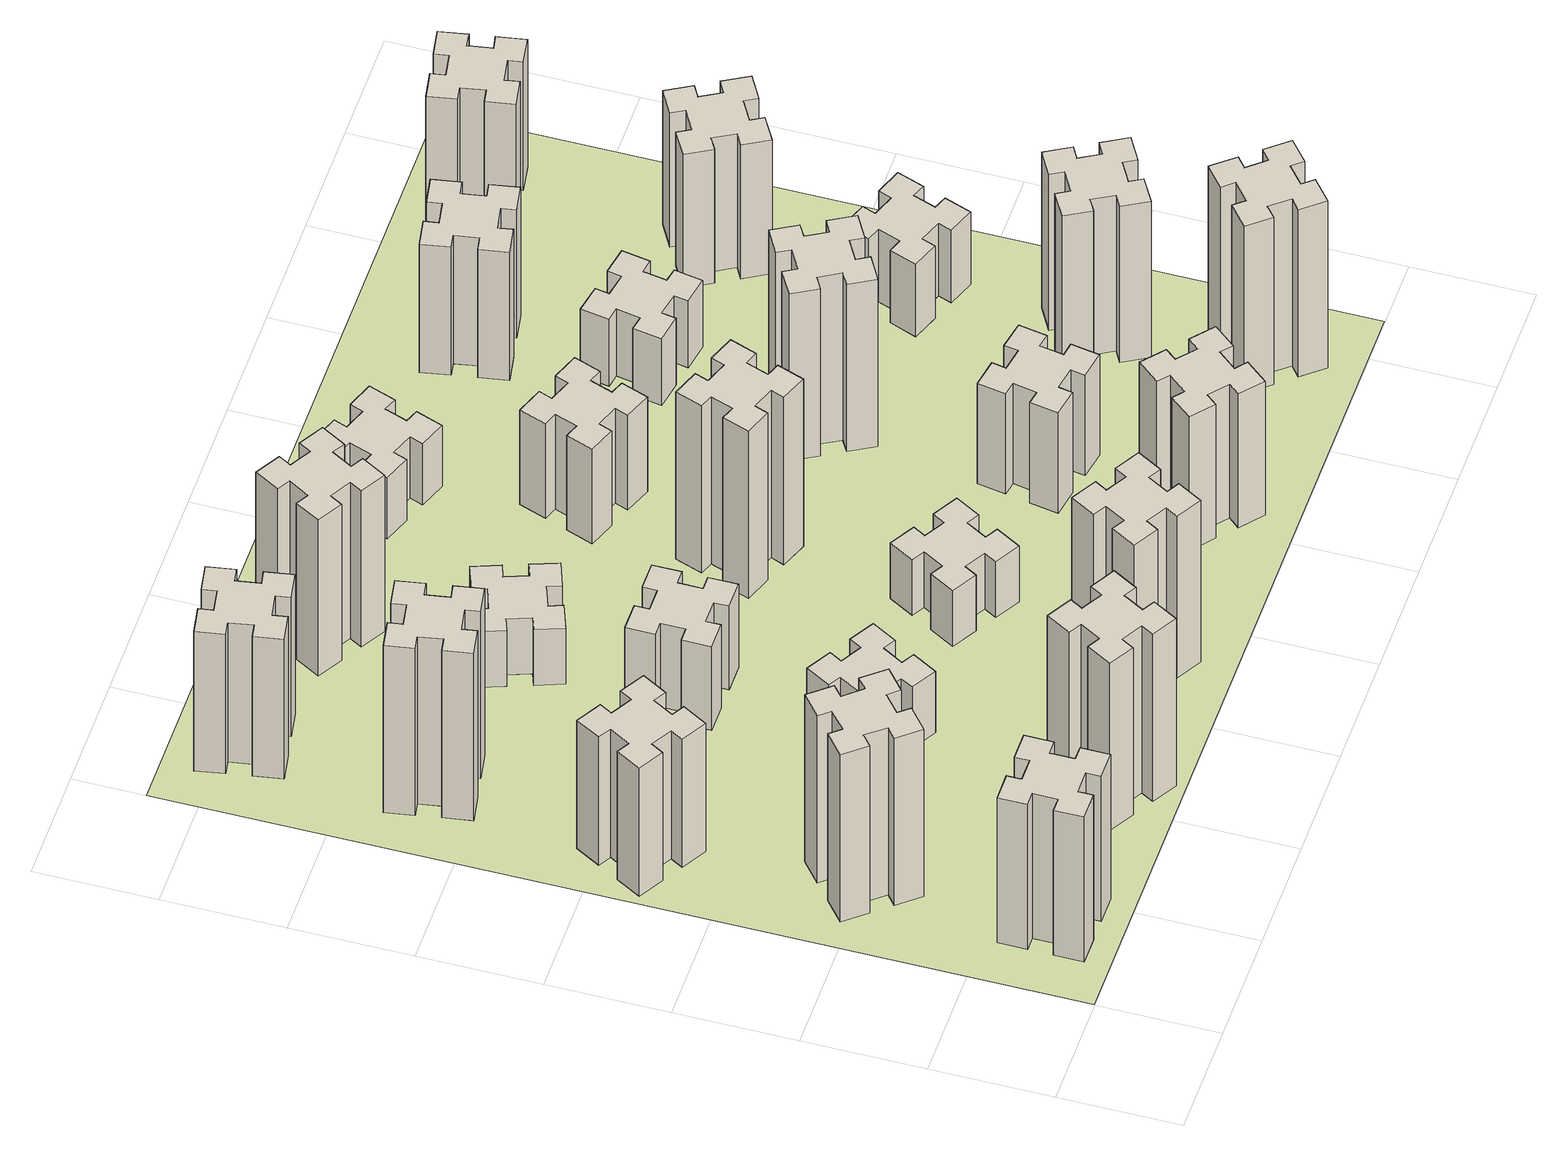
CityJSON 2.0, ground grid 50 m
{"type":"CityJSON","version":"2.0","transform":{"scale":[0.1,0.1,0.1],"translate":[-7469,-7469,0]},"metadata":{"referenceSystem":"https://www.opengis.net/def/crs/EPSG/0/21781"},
"CityObjects":{
"building1":{"type":"Building","attributes":{"class":"1000","function":"1000","usage":"1000","yearOfConstruction":2016,"roofType":"1000","measuredHeight":78,"storeysAboveGround":30,"storeysBelowGround":0},"geometry":[{"type":"Solid","lod":"1","boundaries":[[[[0,1,2,3,4,5,6,7,8,9,10,11,12,13,14,15,16,17,18,19]],[[17,16,20,21]],[[16,15,22,20]],[[15,14,23,22]],[[14,13,24,23]],[[13,12,25,24]],[[12,11,26,25]],[[11,10,27,26]],[[10,9,28,27]],[[9,8,29,28]],[[8,7,30,29]],[[7,6,31,30]],[[6,5,32,31]],[[5,4,33,32]],[[4,3,34,33]],[[3,2,35,34]],[[2,1,36,35]],[[1,0,37,36]],[[0,19,38,37]],[[19,18,39,38]],[[18,17,21,39]],[[24,25,26,27,28,29,30,31,32,33,34,35,36,37,38,39,21,20,22,23]]]]}]},
"building2":{"type":"Building","attributes":{"class":"1000","function":"1000","usage":"1000","yearOfConstruction":2016,"roofType":"1000","measuredHeight":90,"storeysAboveGround":30,"storeysBelowGround":0},"geometry":[{"type":"Solid","lod":"1","boundaries":[[[[40,41,42,43,44,45,46,47,48,49,50,51,52,53,54,55,56,57,58,59]],[[57,56,60,61]],[[56,55,62,60]],[[55,54,63,62]],[[54,53,64,63]],[[53,52,65,64]],[[52,51,66,65]],[[51,50,67,66]],[[50,49,68,67]],[[49,48,69,68]],[[48,47,70,69]],[[47,46,71,70]],[[46,45,72,71]],[[45,44,73,72]],[[44,43,74,73]],[[43,42,75,74]],[[42,41,76,75]],[[41,40,77,76]],[[40,59,78,77]],[[59,58,79,78]],[[58,57,61,79]],[[64,65,66,67,68,69,70,71,72,73,74,75,76,77,78,79,61,60,62,63]]]]}]},
"building3":{"type":"Building","attributes":{"class":"1000","function":"1000","usage":"1000","yearOfConstruction":2016,"roofType":"1000","measuredHeight":69,"storeysAboveGround":30,"storeysBelowGround":0},"geometry":[{"type":"Solid","lod":"1","boundaries":[[[[80,81,82,83,84,85,86,87,88,89,90,91,92,93,94,95,96,97,98,99]],[[97,96,100,101]],[[96,95,102,100]],[[95,94,103,102]],[[94,93,104,103]],[[93,92,105,104]],[[92,91,106,105]],[[91,90,107,106]],[[90,89,108,107]],[[89,88,109,108]],[[88,87,110,109]],[[87,86,111,110]],[[86,85,112,111]],[[85,84,113,112]],[[84,83,114,113]],[[83,82,115,114]],[[82,81,116,115]],[[81,80,117,116]],[[80,99,118,117]],[[99,98,119,118]],[[98,97,101,119]],[[104,105,106,107,108,109,110,111,112,113,114,115,116,117,118,119,101,100,102,103]]]]}]},
"building4":{"type":"Building","attributes":{"class":"1000","function":"1000","usage":"1000","yearOfConstruction":2016,"roofType":"1000","measuredHeight":90,"storeysAboveGround":30,"storeysBelowGround":0},"geometry":[{"type":"Solid","lod":"1","boundaries":[[[[120,121,122,123,124,125,126,127,128,129,130,131,132,133,134,135,136,137,138,139]],[[137,136,140,141]],[[136,135,142,140]],[[135,134,143,142]],[[134,133,144,143]],[[133,132,145,144]],[[132,131,146,145]],[[131,130,147,146]],[[130,129,148,147]],[[129,128,149,148]],[[128,127,150,149]],[[127,126,151,150]],[[126,125,152,151]],[[125,124,153,152]],[[124,123,154,153]],[[123,122,155,154]],[[122,121,156,155]],[[121,120,157,156]],[[120,139,158,157]],[[139,138,159,158]],[[138,137,141,159]],[[144,145,146,147,148,149,150,151,152,153,154,155,156,157,158,159,141,140,142,143]]]]}]},
"building5":{"type":"Building","attributes":{"class":"1000","function":"1000","usage":"1000","yearOfConstruction":2016,"roofType":"1000","measuredHeight":90,"storeysAboveGround":30,"storeysBelowGround":0},"geometry":[{"type":"Solid","lod":"1","boundaries":[[[[160,161,162,163,164,165,166,167,168,169,170,171,172,173,174,175,176,177,178,179]],[[177,176,180,181]],[[176,175,182,180]],[[175,174,183,182]],[[174,173,184,183]],[[173,172,185,184]],[[172,171,186,185]],[[171,170,187,186]],[[170,169,188,187]],[[169,168,189,188]],[[168,167,190,189]],[[167,166,191,190]],[[166,165,192,191]],[[165,164,193,192]],[[164,163,194,193]],[[163,162,195,194]],[[162,161,196,195]],[[161,160,197,196]],[[160,179,198,197]],[[179,178,199,198]],[[178,177,181,199]],[[184,185,186,187,188,189,190,191,192,193,194,195,196,197,198,199,181,180,182,183]]]]}]},
"building6":{"type":"Building","attributes":{"class":"1000","function":"1000","usage":"1000","yearOfConstruction":2016,"roofType":"1000","measuredHeight":75,"storeysAboveGround":30,"storeysBelowGround":0},"geometry":[{"type":"Solid","lod":"1","boundaries":[[[[200,201,202,203,204,205,206,207,208,209,210,211,212,213,214,215,216,217,218,219]],[[217,216,220,221]],[[216,215,222,220]],[[215,214,223,222]],[[214,213,224,223]],[[213,212,225,224]],[[212,211,226,225]],[[211,210,227,226]],[[210,209,228,227]],[[209,208,229,228]],[[208,207,230,229]],[[207,206,231,230]],[[206,205,232,231]],[[205,204,233,232]],[[204,203,234,233]],[[203,202,235,234]],[[202,201,236,235]],[[201,200,237,236]],[[200,219,238,237]],[[219,218,239,238]],[[218,217,221,239]],[[224,225,226,227,228,229,230,231,232,233,234,235,236,237,238,239,221,220,222,223]]]]}]},
"building7":{"type":"Building","attributes":{"class":"1000","function":"1000","usage":"1000","yearOfConstruction":2016,"roofType":"1000","measuredHeight":33,"storeysAboveGround":30,"storeysBelowGround":0},"geometry":[{"type":"Solid","lod":"1","boundaries":[[[[240,241,242,243,244,245,246,247,248,249,250,251,252,253,254,255,256,257,258,259]],[[257,256,260,261]],[[256,255,262,260]],[[255,254,263,262]],[[254,253,264,263]],[[253,252,265,264]],[[252,251,266,265]],[[251,250,267,266]],[[250,249,268,267]],[[249,248,269,268]],[[248,247,270,269]],[[247,246,271,270]],[[246,245,272,271]],[[245,244,273,272]],[[244,243,274,273]],[[243,242,275,274]],[[242,241,276,275]],[[241,240,277,276]],[[240,259,278,277]],[[259,258,279,278]],[[258,257,261,279]],[[264,265,266,267,268,269,270,271,272,273,274,275,276,277,278,279,261,260,262,263]]]]}]},
"building8":{"type":"Building","attributes":{"class":"1000","function":"1000","usage":"1000","yearOfConstruction":2016,"roofType":"1000","measuredHeight":45,"storeysAboveGround":30,"storeysBelowGround":0},"geometry":[{"type":"Solid","lod":"1","boundaries":[[[[280,281,282,283,284,285,286,287,288,289,290,291,292,293,294,295,296,297,298,299]],[[297,296,300,301]],[[296,295,302,300]],[[295,294,303,302]],[[294,293,304,303]],[[293,292,305,304]],[[292,291,306,305]],[[291,290,307,306]],[[290,289,308,307]],[[289,288,309,308]],[[288,287,310,309]],[[287,286,311,310]],[[286,285,312,311]],[[285,284,313,312]],[[284,283,314,313]],[[283,282,315,314]],[[282,281,316,315]],[[281,280,317,316]],[[280,299,318,317]],[[299,298,319,318]],[[298,297,301,319]],[[304,305,306,307,308,309,310,311,312,313,314,315,316,317,318,319,301,300,302,303]]]]}]},
"building9":{"type":"Building","attributes":{"class":"1000","function":"1000","usage":"1000","yearOfConstruction":2016,"roofType":"1000","measuredHeight":87,"storeysAboveGround":30,"storeysBelowGround":0},"geometry":[{"type":"Solid","lod":"1","boundaries":[[[[320,321,322,323,324,325,326,327,328,329,330,331,332,333,334,335,336,337,338,339]],[[337,336,340,341]],[[336,335,342,340]],[[335,334,343,342]],[[334,333,344,343]],[[333,332,345,344]],[[332,331,346,345]],[[331,330,347,346]],[[330,329,348,347]],[[329,328,349,348]],[[328,327,350,349]],[[327,326,351,350]],[[326,325,352,351]],[[325,324,353,352]],[[324,323,354,353]],[[323,322,355,354]],[[322,321,356,355]],[[321,320,357,356]],[[320,339,358,357]],[[339,338,359,358]],[[338,337,341,359]],[[344,345,346,347,348,349,350,351,352,353,354,355,356,357,358,359,341,340,342,343]]]]}]},
"building10":{"type":"Building","attributes":{"class":"1000","function":"1000","usage":"1000","yearOfConstruction":2016,"roofType":"1000","measuredHeight":30,"storeysAboveGround":30,"storeysBelowGround":0},"geometry":[{"type":"Solid","lod":"1","boundaries":[[[[360,361,362,363,364,365,366,367,368,369,370,371,372,373,374,375,376,377,378,379]],[[377,376,380,381]],[[376,375,382,380]],[[375,374,383,382]],[[374,373,384,383]],[[373,372,385,384]],[[372,371,386,385]],[[371,370,387,386]],[[370,369,388,387]],[[369,368,389,388]],[[368,367,390,389]],[[367,366,391,390]],[[366,365,392,391]],[[365,364,393,392]],[[364,363,394,393]],[[363,362,395,394]],[[362,361,396,395]],[[361,360,397,396]],[[360,379,398,397]],[[379,378,399,398]],[[378,377,381,399]],[[384,385,386,387,388,389,390,391,392,393,394,395,396,397,398,399,381,380,382,383]]]]}]},
"building11":{"type":"Building","attributes":{"class":"1000","function":"1000","usage":"1000","yearOfConstruction":2016,"roofType":"1000","measuredHeight":84,"storeysAboveGround":30,"storeysBelowGround":0},"geometry":[{"type":"Solid","lod":"1","boundaries":[[[[400,401,402,403,404,405,406,407,408,409,410,411,412,413,414,415,416,417,418,419]],[[417,416,420,421]],[[416,415,422,420]],[[415,414,423,422]],[[414,413,424,423]],[[413,412,425,424]],[[412,411,426,425]],[[411,410,427,426]],[[410,409,428,427]],[[409,408,429,428]],[[408,407,430,429]],[[407,406,431,430]],[[406,405,432,431]],[[405,404,433,432]],[[404,403,434,433]],[[403,402,435,434]],[[402,401,436,435]],[[401,400,437,436]],[[400,419,438,437]],[[419,418,439,438]],[[418,417,421,439]],[[424,425,426,427,428,429,430,431,432,433,434,435,436,437,438,439,421,420,422,423]]]]}]},
"building12":{"type":"Building","attributes":{"class":"1000","function":"1000","usage":"1000","yearOfConstruction":2016,"roofType":"1000","measuredHeight":30,"storeysAboveGround":30,"storeysBelowGround":0},"geometry":[{"type":"Solid","lod":"1","boundaries":[[[[440,441,442,443,444,445,446,447,448,449,450,451,452,453,454,455,456,457,458,459]],[[457,456,460,461]],[[456,455,462,460]],[[455,454,463,462]],[[454,453,464,463]],[[453,452,465,464]],[[452,451,466,465]],[[451,450,467,466]],[[450,449,468,467]],[[449,448,469,468]],[[448,447,470,469]],[[447,446,471,470]],[[446,445,472,471]],[[445,444,473,472]],[[444,443,474,473]],[[443,442,475,474]],[[442,441,476,475]],[[441,440,477,476]],[[440,459,478,477]],[[459,458,479,478]],[[458,457,461,479]],[[464,465,466,467,468,469,470,471,472,473,474,475,476,477,478,479,461,460,462,463]]]]}]},
"building13":{"type":"Building","attributes":{"class":"1000","function":"1000","usage":"1000","yearOfConstruction":2016,"roofType":"1000","measuredHeight":90,"storeysAboveGround":30,"storeysBelowGround":0},"geometry":[{"type":"Solid","lod":"1","boundaries":[[[[480,481,482,483,484,485,486,487,488,489,490,491,492,493,494,495,496,497,498,499]],[[497,496,500,501]],[[496,495,502,500]],[[495,494,503,502]],[[494,493,504,503]],[[493,492,505,504]],[[492,491,506,505]],[[491,490,507,506]],[[490,489,508,507]],[[489,488,509,508]],[[488,487,510,509]],[[487,486,511,510]],[[486,485,512,511]],[[485,484,513,512]],[[484,483,514,513]],[[483,482,515,514]],[[482,481,516,515]],[[481,480,517,516]],[[480,499,518,517]],[[499,498,519,518]],[[498,497,501,519]],[[504,505,506,507,508,509,510,511,512,513,514,515,516,517,518,519,501,500,502,503]]]]}]},
"building14":{"type":"Building","attributes":{"class":"1000","function":"1000","usage":"1000","yearOfConstruction":2016,"roofType":"1000","measuredHeight":72,"storeysAboveGround":30,"storeysBelowGround":0},"geometry":[{"type":"Solid","lod":"1","boundaries":[[[[520,521,522,523,524,525,526,527,528,529,530,531,532,533,534,535,536,537,538,539]],[[537,536,540,541]],[[536,535,542,540]],[[535,534,543,542]],[[534,533,544,543]],[[533,532,545,544]],[[532,531,546,545]],[[531,530,547,546]],[[530,529,548,547]],[[529,528,549,548]],[[528,527,550,549]],[[527,526,551,550]],[[526,525,552,551]],[[525,524,553,552]],[[524,523,554,553]],[[523,522,555,554]],[[522,521,556,555]],[[521,520,557,556]],[[520,539,558,557]],[[539,538,559,558]],[[538,537,541,559]],[[544,545,546,547,548,549,550,551,552,553,554,555,556,557,558,559,541,540,542,543]]]]}]},
"building15":{"type":"Building","attributes":{"class":"1000","function":"1000","usage":"1000","yearOfConstruction":2016,"roofType":"1000","measuredHeight":51,"storeysAboveGround":30,"storeysBelowGround":0},"geometry":[{"type":"Solid","lod":"1","boundaries":[[[[560,561,562,563,564,565,566,567,568,569,570,571,572,573,574,575,576,577,578,579]],[[577,576,580,581]],[[576,575,582,580]],[[575,574,583,582]],[[574,573,584,583]],[[573,572,585,584]],[[572,571,586,585]],[[571,570,587,586]],[[570,569,588,587]],[[569,568,589,588]],[[568,567,590,589]],[[567,566,591,590]],[[566,565,592,591]],[[565,564,593,592]],[[564,563,594,593]],[[563,562,595,594]],[[562,561,596,595]],[[561,560,597,596]],[[560,579,598,597]],[[579,578,599,598]],[[578,577,581,599]],[[584,585,586,587,588,589,590,591,592,593,594,595,596,597,598,599,581,580,582,583]]]]}]},
"building16":{"type":"Building","attributes":{"class":"1000","function":"1000","usage":"1000","yearOfConstruction":2016,"roofType":"1000","measuredHeight":33,"storeysAboveGround":30,"storeysBelowGround":0},"geometry":[{"type":"Solid","lod":"1","boundaries":[[[[600,601,602,603,604,605,606,607,608,609,610,611,612,613,614,615,616,617,618,619]],[[617,616,620,621]],[[616,615,622,620]],[[615,614,623,622]],[[614,613,624,623]],[[613,612,625,624]],[[612,611,626,625]],[[611,610,627,626]],[[610,609,628,627]],[[609,608,629,628]],[[608,607,630,629]],[[607,606,631,630]],[[606,605,632,631]],[[605,604,633,632]],[[604,603,634,633]],[[603,602,635,634]],[[602,601,636,635]],[[601,600,637,636]],[[600,619,638,637]],[[619,618,639,638]],[[618,617,621,639]],[[624,625,626,627,628,629,630,631,632,633,634,635,636,637,638,639,621,620,622,623]]]]}]},
"building17":{"type":"Building","attributes":{"class":"1000","function":"1000","usage":"1000","yearOfConstruction":2016,"roofType":"1000","measuredHeight":54,"storeysAboveGround":30,"storeysBelowGround":0},"geometry":[{"type":"Solid","lod":"1","boundaries":[[[[640,641,642,643,644,645,646,647,648,649,650,651,652,653,654,655,656,657,658,659]],[[657,656,660,661]],[[656,655,662,660]],[[655,654,663,662]],[[654,653,664,663]],[[653,652,665,664]],[[652,651,666,665]],[[651,650,667,666]],[[650,649,668,667]],[[649,648,669,668]],[[648,647,670,669]],[[647,646,671,670]],[[646,645,672,671]],[[645,644,673,672]],[[644,643,674,673]],[[643,642,675,674]],[[642,641,676,675]],[[641,640,677,676]],[[640,659,678,677]],[[659,658,679,678]],[[658,657,661,679]],[[664,665,666,667,668,669,670,671,672,673,674,675,676,677,678,679,661,660,662,663]]]]}]},
"building18":{"type":"Building","attributes":{"class":"1000","function":"1000","usage":"1000","yearOfConstruction":2016,"roofType":"1000","measuredHeight":90,"storeysAboveGround":30,"storeysBelowGround":0},"geometry":[{"type":"Solid","lod":"1","boundaries":[[[[680,681,682,683,684,685,686,687,688,689,690,691,692,693,694,695,696,697,698,699]],[[697,696,700,701]],[[696,695,702,700]],[[695,694,703,702]],[[694,693,704,703]],[[693,692,705,704]],[[692,691,706,705]],[[691,690,707,706]],[[690,689,708,707]],[[689,688,709,708]],[[688,687,710,709]],[[687,686,711,710]],[[686,685,712,711]],[[685,684,713,712]],[[684,683,714,713]],[[683,682,715,714]],[[682,681,716,715]],[[681,680,717,716]],[[680,699,718,717]],[[699,698,719,718]],[[698,697,701,719]],[[704,705,706,707,708,709,710,711,712,713,714,715,716,717,718,719,701,700,702,703]]]]}]},
"building19":{"type":"Building","attributes":{"class":"1000","function":"1000","usage":"1000","yearOfConstruction":2016,"roofType":"1000","measuredHeight":36,"storeysAboveGround":30,"storeysBelowGround":0},"geometry":[{"type":"Solid","lod":"1","boundaries":[[[[720,721,722,723,724,725,726,727,728,729,730,731,732,733,734,735,736,737,738,739]],[[737,736,740,741]],[[736,735,742,740]],[[735,734,743,742]],[[734,733,744,743]],[[733,732,745,744]],[[732,731,746,745]],[[731,730,747,746]],[[730,729,748,747]],[[729,728,749,748]],[[728,727,750,749]],[[727,726,751,750]],[[726,725,752,751]],[[725,724,753,752]],[[724,723,754,753]],[[723,722,755,754]],[[722,721,756,755]],[[721,720,757,756]],[[720,739,758,757]],[[739,738,759,758]],[[738,737,741,759]],[[744,745,746,747,748,749,750,751,752,753,754,755,756,757,758,759,741,740,742,743]]]]}]},
"building20":{"type":"Building","attributes":{"class":"1000","function":"1000","usage":"1000","yearOfConstruction":2016,"roofType":"1000","measuredHeight":90,"storeysAboveGround":30,"storeysBelowGround":0},"geometry":[{"type":"Solid","lod":"1","boundaries":[[[[760,761,762,763,764,765,766,767,768,769,770,771,772,773,774,775,776,777,778,779]],[[777,776,780,781]],[[776,775,782,780]],[[775,774,783,782]],[[774,773,784,783]],[[773,772,785,784]],[[772,771,786,785]],[[771,770,787,786]],[[770,769,788,787]],[[769,768,789,788]],[[768,767,790,789]],[[767,766,791,790]],[[766,765,792,791]],[[765,764,793,792]],[[764,763,794,793]],[[763,762,795,794]],[[762,761,796,795]],[[761,760,797,796]],[[760,779,798,797]],[[779,778,799,798]],[[778,777,781,799]],[[784,785,786,787,788,789,790,791,792,793,794,795,796,797,798,799,781,780,782,783]]]]}]},
"building21":{"type":"Building","attributes":{"class":"1000","function":"1000","usage":"1000","yearOfConstruction":2016,"roofType":"1000","measuredHeight":69,"storeysAboveGround":30,"storeysBelowGround":0},"geometry":[{"type":"Solid","lod":"1","boundaries":[[[[800,801,802,803,804,805,806,807,808,809,810,811,812,813,814,815,816,817,818,819]],[[817,816,820,821]],[[816,815,822,820]],[[815,814,823,822]],[[814,813,824,823]],[[813,812,825,824]],[[812,811,826,825]],[[811,810,827,826]],[[810,809,828,827]],[[809,808,829,828]],[[808,807,830,829]],[[807,806,831,830]],[[806,805,832,831]],[[805,804,833,832]],[[804,803,834,833]],[[803,802,835,834]],[[802,801,836,835]],[[801,800,837,836]],[[800,819,838,837]],[[819,818,839,838]],[[818,817,821,839]],[[824,825,826,827,828,829,830,831,832,833,834,835,836,837,838,839,821,820,822,823]]]]}]},
"building22":{"type":"Building","attributes":{"class":"1000","function":"1000","usage":"1000","yearOfConstruction":2016,"roofType":"1000","measuredHeight":84,"storeysAboveGround":30,"storeysBelowGround":0},"geometry":[{"type":"Solid","lod":"1","boundaries":[[[[840,841,842,843,844,845,846,847,848,849,850,851,852,853,854,855,856,857,858,859]],[[857,856,860,861]],[[856,855,862,860]],[[855,854,863,862]],[[854,853,864,863]],[[853,852,865,864]],[[852,851,866,865]],[[851,850,867,866]],[[850,849,868,867]],[[849,848,869,868]],[[848,847,870,869]],[[847,846,871,870]],[[846,845,872,871]],[[845,844,873,872]],[[844,843,874,873]],[[843,842,875,874]],[[842,841,876,875]],[[841,840,877,876]],[[840,859,878,877]],[[859,858,879,878]],[[858,857,861,879]],[[864,865,866,867,868,869,870,871,872,873,874,875,876,877,878,879,861,860,862,863]]]]}]},
"building23":{"type":"Building","attributes":{"class":"1000","function":"1000","usage":"1000","yearOfConstruction":2016,"roofType":"1000","measuredHeight":39,"storeysAboveGround":30,"storeysBelowGround":0},"geometry":[{"type":"Solid","lod":"1","boundaries":[[[[880,881,882,883,884,885,886,887,888,889,890,891,892,893,894,895,896,897,898,899]],[[897,896,900,901]],[[896,895,902,900]],[[895,894,903,902]],[[894,893,904,903]],[[893,892,905,904]],[[892,891,906,905]],[[891,890,907,906]],[[890,889,908,907]],[[889,888,909,908]],[[888,887,910,909]],[[887,886,911,910]],[[886,885,912,911]],[[885,884,913,912]],[[884,883,914,913]],[[883,882,915,914]],[[882,881,916,915]],[[881,880,917,916]],[[880,899,918,917]],[[899,898,919,918]],[[898,897,901,919]],[[904,905,906,907,908,909,910,911,912,913,914,915,916,917,918,919,901,900,902,903]]]]}]},
"building24":{"type":"Building","attributes":{"class":"1000","function":"1000","usage":"1000","yearOfConstruction":2016,"roofType":"1000","measuredHeight":72,"storeysAboveGround":30,"storeysBelowGround":0},"geometry":[{"type":"Solid","lod":"1","boundaries":[[[[920,921,922,923,924,925,926,927,928,929,930,931,932,933,934,935,936,937,938,939]],[[937,936,940,941]],[[936,935,942,940]],[[935,934,943,942]],[[934,933,944,943]],[[933,932,945,944]],[[932,931,946,945]],[[931,930,947,946]],[[930,929,948,947]],[[929,928,949,948]],[[928,927,950,949]],[[927,926,951,950]],[[926,925,952,951]],[[925,924,953,952]],[[924,923,954,953]],[[923,922,955,954]],[[922,921,956,955]],[[921,920,957,956]],[[920,939,958,957]],[[939,938,959,958]],[[938,937,941,959]],[[944,945,946,947,948,949,950,951,952,953,954,955,956,957,958,959,941,940,942,943]]]]}]},
"building25":{"type":"Building","attributes":{"class":"1000","function":"1000","usage":"1000","yearOfConstruction":2016,"roofType":"1000","measuredHeight":69,"storeysAboveGround":30,"storeysBelowGround":0},"geometry":[{"type":"Solid","lod":"1","boundaries":[[[[960,961,962,963,964,965,966,967,968,969,970,971,972,973,974,975,976,977,978,979]],[[977,976,980,981]],[[976,975,982,980]],[[975,974,983,982]],[[974,973,984,983]],[[973,972,985,984]],[[972,971,986,985]],[[971,970,987,986]],[[970,969,988,987]],[[969,968,989,988]],[[968,967,990,989]],[[967,966,991,990]],[[966,965,992,991]],[[965,964,993,992]],[[964,963,994,993]],[[963,962,995,994]],[[962,961,996,995]],[[961,960,997,996]],[[960,979,998,997]],[[979,978,999,998]],[[978,977,981,999]],[[984,985,986,987,988,989,990,991,992,993,994,995,996,997,998,999,981,980,982,983]]]]}]},
"landuse1":{"type":"LandUse","attributes":{"name":"plot1","function":"1010"},"geometry":[{"type":"MultiSurface","lod":"1","boundaries":[[[1000,1001,1002,1003]]]}]}
},
"vertices":[
[265,325,0],[265,225,0],[205,225,0],[205,105,0],[325,105,0],[325,165,0],[425,165,0],[425,105,0],[545,105,0],[545,225,0],[485,225,0],[485,325,0],[545,325,0],[545,445,0],[425,445,0],[425,385,0],[325,385,0],[325,445,0],[205,445,0],[205,325,0],[325,385,780],[325,445,780],[425,385,780],[425,445,780],[545,445,780],[545,325,780],[485,325,780],[485,225,780],[545,225,780],[545,105,780],[425,105,780],[425,165,780],[325,165,780],[325,105,780],[205,105,780],[205,225,780],[265,225,780],[265,325,780],[205,325,780],[205,445,780],
[492,1048,0],[427,1124,0],[473,1163,0],[396,1255,0],[304,1178,0],[343,1132,0],[266,1067,0],[228,1113,0],[136,1036,0],[213,944,0],[259,983,0],[323,906,0],[277,868,0],[354,776,0],[446,853,0],[408,899,0],[484,963,0],[523,917,0],[615,994,0],[538,1086,0],[484,963,900],[523,917,900],[408,899,900],[446,853,900],[354,776,900],[277,868,900],[323,906,900],[259,983,900],[213,944,900],[136,1036,900],[228,1113,900],[266,1067,900],[343,1132,900],[304,1178,900],[396,1255,900],[473,1163,900],[427,1124,900],[492,1048,900],[538,1086,900],[615,994,900],
[374,1926,0],[287,1976,0],[317,2028,0],[213,2088,0],[153,1984,0],[205,1954,0],[155,1867,0],[103,1897,0],[43,1793,0],[147,1733,0],[177,1785,0],[264,1735,0],[234,1683,0],[338,1623,0],[398,1727,0],[346,1757,0],[396,1844,0],[448,1814,0],[508,1918,0],[404,1978,0],[396,1844,690],[448,1814,690],[346,1757,690],[398,1727,690],[338,1623,690],[234,1683,690],[264,1735,690],[177,1785,690],[147,1733,690],[43,1793,690],[103,1897,690],[155,1867,690],[205,1954,690],[153,1984,690],[213,2088,690],[317,2028,690],[287,1976,690],[374,1926,690],[404,1978,690],[508,1918,690],
[405,2812,0],[307,2795,0],[297,2854,0],[178,2833,0],[199,2715,0],[258,2725,0],[276,2627,0],[217,2617,0],[237,2498,0],[356,2519,0],[345,2578,0],[444,2596,0],[454,2537,0],[572,2557,0],[551,2676,0],[492,2665,0],[475,2764,0],[534,2774,0],[513,2892,0],[395,2871,0],[475,2764,900],[534,2774,900],[492,2665,900],[551,2676,900],[572,2557,900],[454,2537,900],[444,2596,900],[345,2578,900],[356,2519,900],[237,2498,900],[217,2617,900],[276,2627,900],[258,2725,900],[199,2715,900],[178,2833,900],[297,2854,900],[307,2795,900],[405,2812,900],[395,2871,900],[513,2892,900],
[1214,346,0],[1127,396,0],[1157,448,0],[1053,508,0],[993,404,0],[1045,374,0],[995,287,0],[943,317,0],[883,213,0],[987,153,0],[1017,205,0],[1104,155,0],[1074,103,0],[1178,43,0],[1238,147,0],[1186,177,0],[1236,264,0],[1288,234,0],[1348,338,0],[1244,398,0],[1236,264,900],[1288,234,900],[1186,177,900],[1238,147,900],[1178,43,900],[1074,103,900],[1104,155,900],[1017,205,900],[987,153,900],[883,213,900],[943,317,900],[995,287,900],[1045,374,900],[993,404,900],[1053,508,900],[1157,448,900],[1127,396,900],[1214,346,900],[1244,398,900],[1348,338,900],
[492,3405,0],[475,3504,0],[534,3514,0],[513,3632,0],[395,3611,0],[405,3552,0],[307,3535,0],[297,3594,0],[178,3573,0],[199,3455,0],[258,3465,0],[276,3367,0],[217,3357,0],[237,3238,0],[356,3259,0],[345,3318,0],[444,3336,0],[454,3277,0],[572,3297,0],[551,3416,0],[444,3336,750],[454,3277,750],[345,3318,750],[356,3259,750],[237,3238,750],[217,3357,750],[276,3367,750],[258,3465,750],[199,3455,750],[178,3573,750],[297,3594,750],[307,3535,750],[405,3552,750],[395,3611,750],[513,3632,750],[534,3514,750],[475,3504,750],[492,3405,750],[551,3416,750],[572,3297,750],
[1186,1117,0],[1236,1204,0],[1288,1174,0],[1348,1278,0],[1244,1338,0],[1214,1286,0],[1127,1336,0],[1157,1388,0],[1053,1448,0],[993,1344,0],[1045,1314,0],[995,1227,0],[943,1257,0],[883,1153,0],[987,1093,0],[1017,1145,0],[1104,1095,0],[1074,1043,0],[1178,983,0],[1238,1087,0],[1104,1095,330],[1074,1043,330],[1017,1145,330],[987,1093,330],[883,1153,330],[943,1257,330],[995,1227,330],[1045,1314,330],[993,1344,330],[1053,1448,330],[1157,1388,330],[1127,1336,330],[1214,1286,330],[1244,1338,330],[1348,1278,330],[1288,1174,330],[1236,1204,330],[1186,1117,330],[1238,1087,330],[1178,983,330],
[1165,2065,0],[1065,2065,0],[1065,2125,0],[945,2125,0],[945,2005,0],[1005,2005,0],[1005,1905,0],[945,1905,0],[945,1785,0],[1065,1785,0],[1065,1845,0],[1165,1845,0],[1165,1785,0],[1285,1785,0],[1285,1905,0],[1225,1905,0],[1225,2005,0],[1285,2005,0],[1285,2125,0],[1165,2125,0],[1225,2005,450],[1285,2005,450],[1225,1905,450],[1285,1905,450],[1285,1785,450],[1165,1785,450],[1165,1845,450],[1065,1845,450],[1065,1785,450],[945,1785,450],[945,1905,450],[1005,1905,450],[1005,2005,450],[945,2005,450],[945,2125,450],[1065,2125,450],[1065,2065,450],[1165,2065,450],[1165,2125,450],[1285,2125,450],
[1657,305,0],[1744,255,0],[1714,203,0],[1818,143,0],[1878,247,0],[1826,277,0],[1876,364,0],[1928,334,0],[1988,438,0],[1884,498,0],[1854,446,0],[1767,496,0],[1797,548,0],[1693,608,0],[1633,504,0],[1685,474,0],[1635,387,0],[1583,417,0],[1523,313,0],[1627,253,0],[1635,387,870],[1583,417,870],[1685,474,870],[1633,504,870],[1693,608,870],[1797,548,870],[1767,496,870],[1854,446,870],[1884,498,870],[1988,438,870],[1928,334,870],[1876,364,870],[1826,277,870],[1878,247,870],[1818,143,870],[1714,203,870],[1744,255,870],[1657,305,870],[1627,253,870],[1523,313,870],
[1106,2475,0],[1200,2509,0],[1220,2453,0],[1333,2494,0],[1292,2607,0],[1236,2586,0],[1202,2680,0],[1258,2700,0],[1217,2813,0],[1104,2772,0],[1125,2716,0],[1031,2682,0],[1010,2738,0],[897,2697,0],[939,2584,0],[995,2605,0],[1029,2511,0],[973,2490,0],[1014,2377,0],[1127,2419,0],[1029,2511,300],[973,2490,300],[995,2605,300],[939,2584,300],[897,2697,300],[1010,2738,300],[1031,2682,300],[1125,2716,300],[1104,2772,300],[1217,2813,300],[1258,2700,300],[1202,2680,300],[1236,2586,300],[1292,2607,300],[1333,2494,300],[1220,2453,300],[1200,2509,300],[1106,2475,300],[1127,2419,300],[1014,2377,300],
[917,3265,0],[1004,3215,0],[974,3163,0],[1078,3103,0],[1138,3207,0],[1086,3237,0],[1136,3324,0],[1188,3294,0],[1248,3398,0],[1144,3458,0],[1114,3406,0],[1027,3456,0],[1057,3508,0],[953,3568,0],[893,3464,0],[945,3434,0],[895,3347,0],[843,3377,0],[783,3273,0],[887,3213,0],[895,3347,840],[843,3377,840],[945,3434,840],[893,3464,840],[953,3568,840],[1057,3508,840],[1027,3456,840],[1114,3406,840],[1144,3458,840],[1248,3398,840],[1188,3294,840],[1136,3324,840],[1086,3237,840],[1138,3207,840],[1078,3103,840],[974,3163,840],[1004,3215,840],[917,3265,840],[887,3213,840],[783,3273,840],
[1757,1045,0],[1844,995,0],[1814,943,0],[1918,883,0],[1978,987,0],[1926,1017,0],[1976,1104,0],[2028,1074,0],[2088,1178,0],[1984,1238,0],[1954,1186,0],[1867,1236,0],[1897,1288,0],[1793,1348,0],[1733,1244,0],[1785,1214,0],[1735,1127,0],[1683,1157,0],[1623,1053,0],[1727,993,0],[1735,1127,300],[1683,1157,300],[1785,1214,300],[1733,1244,300],[1793,1348,300],[1897,1288,300],[1867,1236,300],[1954,1186,300],[1984,1238,300],[2088,1178,300],[2028,1074,300],[1976,1104,300],[1926,1017,300],[1978,987,300],[1918,883,300],[1814,943,300],[1844,995,300],[1757,1045,300],[1727,993,300],[1623,1053,300],
[1940,2042,0],[1846,2076,0],[1867,2132,0],[1754,2173,0],[1713,2060,0],[1769,2040,0],[1735,1946,0],[1679,1967,0],[1637,1854,0],[1750,1813,0],[1771,1869,0],[1865,1835,0],[1844,1779,0],[1957,1737,0],[1998,1850,0],[1942,1871,0],[1976,1965,0],[2032,1944,0],[2073,2057,0],[1960,2098,0],[1976,1965,900],[2032,1944,900],[1942,1871,900],[1998,1850,900],[1957,1737,900],[1844,1779,900],[1865,1835,900],[1771,1869,900],[1750,1813,900],[1637,1854,900],[1679,1967,900],[1735,1946,900],[1769,2040,900],[1713,2060,900],[1754,2173,900],[1867,2132,900],[1846,2076,900],[1940,2042,900],[1960,2098,900],[2073,2057,900],
[2486,323,0],[2563,259,0],[2524,213,0],[2616,136,0],[2693,228,0],[2647,266,0],[2712,343,0],[2758,304,0],[2835,396,0],[2743,473,0],[2704,427,0],[2628,492,0],[2666,538,0],[2574,615,0],[2497,523,0],[2543,484,0],[2479,408,0],[2433,446,0],[2356,354,0],[2448,277,0],[2479,408,720],[2433,446,720],[2543,484,720],[2497,523,720],[2574,615,720],[2666,538,720],[2628,492,720],[2704,427,720],[2743,473,720],[2835,396,720],[2758,304,720],[2712,343,720],[2647,266,720],[2693,228,720],[2616,136,720],[2524,213,720],[2563,259,720],[2486,323,720],[2448,277,720],[2356,354,720],
[2040,2682,0],[1946,2716,0],[1967,2772,0],[1854,2813,0],[1813,2700,0],[1869,2680,0],[1835,2586,0],[1779,2607,0],[1737,2494,0],[1850,2453,0],[1871,2509,0],[1965,2475,0],[1944,2419,0],[2057,2377,0],[2098,2490,0],[2042,2511,0],[2076,2605,0],[2132,2584,0],[2173,2697,0],[2060,2738,0],[2076,2605,510],[2132,2584,510],[2042,2511,510],[2098,2490,510],[2057,2377,510],[1944,2419,510],[1965,2475,510],[1871,2509,510],[1850,2453,510],[1737,2494,510],[1779,2607,510],[1835,2586,510],[1869,2680,510],[1813,2700,510],[1854,2813,510],[1967,2772,510],[1946,2716,510],[2040,2682,510],[2060,2738,510],[2173,2697,510],
[1671,3249,0],[1765,3215,0],[1744,3159,0],[1857,3117,0],[1898,3230,0],[1842,3251,0],[1876,3345,0],[1932,3324,0],[1973,3437,0],[1860,3478,0],[1840,3422,0],[1746,3456,0],[1767,3512,0],[1654,3553,0],[1613,3440,0],[1669,3420,0],[1635,3326,0],[1579,3347,0],[1537,3234,0],[1650,3193,0],[1635,3326,330],[1579,3347,330],[1669,3420,330],[1613,3440,330],[1654,3553,330],[1767,3512,330],[1746,3456,330],[1840,3422,330],[1860,3478,330],[1973,3437,330],[1932,3324,330],[1876,3345,330],[1842,3251,330],[1898,3230,330],[1857,3117,330],[1744,3159,330],[1765,3215,330],[1671,3249,330],[1650,3193,330],[1537,3234,330],
[2496,1084,0],[2478,985,0],[2419,996,0],[2398,877,0],[2517,857,0],[2527,916,0],[2625,898,0],[2615,839,0],[2733,818,0],[2754,937,0],[2695,947,0],[2712,1045,0],[2771,1035,0],[2792,1153,0],[2674,1174,0],[2664,1115,0],[2565,1132,0],[2576,1191,0],[2457,1212,0],[2437,1094,0],[2565,1132,540],[2576,1191,540],[2664,1115,540],[2674,1174,540],[2792,1153,540],[2771,1035,540],[2712,1045,540],[2695,947,540],[2754,937,540],[2733,818,540],[2615,839,540],[2625,898,540],[2527,916,540],[2517,857,540],[2398,877,540],[2419,996,540],[2478,985,540],[2496,1084,540],[2437,1094,540],[2457,1212,540],
[2716,1867,0],[2666,1954,0],[2718,1984,0],[2658,2088,0],[2554,2028,0],[2584,1976,0],[2497,1926,0],[2467,1978,0],[2363,1918,0],[2423,1814,0],[2475,1844,0],[2525,1757,0],[2473,1727,0],[2533,1623,0],[2637,1683,0],[2607,1735,0],[2694,1785,0],[2724,1733,0],[2828,1793,0],[2768,1897,0],[2694,1785,900],[2724,1733,900],[2607,1735,900],[2637,1683,900],[2533,1623,900],[2473,1727,900],[2525,1757,900],[2475,1844,900],[2423,1814,900],[2363,1918,900],[2467,1978,900],[2497,1926,900],[2584,1976,900],[2554,2028,900],[2658,2088,900],[2718,1984,900],[2666,1954,900],[2716,1867,900],[2768,1897,900],[2828,1793,900],
[2627,2496,0],[2725,2478,0],[2715,2419,0],[2833,2398,0],[2854,2517,0],[2795,2527,0],[2812,2625,0],[2871,2615,0],[2892,2733,0],[2774,2754,0],[2764,2695,0],[2665,2712,0],[2676,2771,0],[2557,2792,0],[2537,2674,0],[2596,2664,0],[2578,2565,0],[2519,2576,0],[2498,2457,0],[2617,2437,0],[2578,2565,360],[2519,2576,360],[2596,2664,360],[2537,2674,360],[2557,2792,360],[2676,2771,360],[2665,2712,360],[2764,2695,360],[2774,2754,360],[2892,2733,360],[2871,2615,360],[2812,2625,360],[2795,2527,360],[2854,2517,360],[2833,2398,360],[2715,2419,360],[2725,2478,360],[2627,2496,360],[2617,2437,360],[2498,2457,360],
[3468,259,0],[3544,323,0],[3583,277,0],[3675,354,0],[3598,446,0],[3552,408,0],[3487,484,0],[3533,523,0],[3456,615,0],[3364,538,0],[3403,492,0],[3326,427,0],[3288,473,0],[3196,396,0],[3273,304,0],[3319,343,0],[3383,266,0],[3337,228,0],[3414,136,0],[3506,213,0],[3383,266,900],[3337,228,900],[3319,343,900],[3273,304,900],[3196,396,900],[3288,473,900],[3326,427,900],[3403,492,900],[3364,538,900],[3456,615,900],[3533,523,900],[3487,484,900],[3552,408,900],[3598,446,900],[3675,354,900],[3583,277,900],[3544,323,900],[3468,259,900],[3506,213,900],[3414,136,900],
[2565,3118,0],[2664,3136,0],[2674,3077,0],[2792,3097,0],[2771,3216,0],[2712,3205,0],[2695,3304,0],[2754,3314,0],[2733,3432,0],[2615,3411,0],[2625,3352,0],[2527,3335,0],[2517,3394,0],[2398,3373,0],[2419,3255,0],[2478,3265,0],[2496,3167,0],[2437,3157,0],[2457,3038,0],[2576,3059,0],[2496,3167,690],[2437,3157,690],[2478,3265,690],[2419,3255,690],[2398,3373,690],[2517,3394,690],[2527,3335,690],[2625,3352,690],[2615,3411,690],[2733,3432,690],[2754,3314,690],[2695,3304,690],[2712,3205,690],[2771,3216,690],[2792,3097,690],[2674,3077,690],[2664,3136,690],[2565,3118,690],[2576,3059,690],[2457,3038,690],
[3215,1004,0],[3265,917,0],[3213,887,0],[3273,783,0],[3377,843,0],[3347,895,0],[3434,945,0],[3464,893,0],[3568,953,0],[3508,1057,0],[3456,1027,0],[3406,1114,0],[3458,1144,0],[3398,1248,0],[3294,1188,0],[3324,1136,0],[3237,1086,0],[3207,1138,0],[3103,1078,0],[3163,974,0],[3237,1086,840],[3207,1138,840],[3324,1136,840],[3294,1188,840],[3398,1248,840],[3458,1144,840],[3406,1114,840],[3456,1027,840],[3508,1057,840],[3568,953,840],[3464,893,840],[3434,945,840],[3347,895,840],[3377,843,840],[3273,783,840],[3213,887,840],[3265,917,840],[3215,1004,840],[3163,974,840],[3103,1078,840],
[3249,1840,0],[3215,1746,0],[3159,1767,0],[3117,1654,0],[3230,1613,0],[3251,1669,0],[3345,1635,0],[3324,1579,0],[3437,1537,0],[3478,1650,0],[3422,1671,0],[3456,1765,0],[3512,1744,0],[3553,1857,0],[3440,1898,0],[3420,1842,0],[3326,1876,0],[3347,1932,0],[3234,1973,0],[3193,1860,0],[3326,1876,390],[3347,1932,390],[3420,1842,390],[3440,1898,390],[3553,1857,390],[3512,1744,390],[3456,1765,390],[3422,1671,390],[3478,1650,390],[3437,1537,390],[3324,1579,390],[3345,1635,390],[3251,1669,390],[3230,1613,390],[3117,1654,390],[3159,1767,390],[3215,1746,390],[3249,1840,390],[3193,1860,390],[3234,1973,390],
[3456,2507,0],[3406,2594,0],[3458,2624,0],[3398,2728,0],[3294,2668,0],[3324,2616,0],[3237,2566,0],[3207,2618,0],[3103,2558,0],[3163,2454,0],[3215,2484,0],[3265,2397,0],[3213,2367,0],[3273,2263,0],[3377,2323,0],[3347,2375,0],[3434,2425,0],[3464,2373,0],[3568,2433,0],[3508,2537,0],[3434,2425,720],[3464,2373,720],[3347,2375,720],[3377,2323,720],[3273,2263,720],[3213,2367,720],[3265,2397,720],[3215,2484,720],[3163,2454,720],[3103,2558,720],[3207,2618,720],[3237,2566,720],[3324,2616,720],[3294,2668,720],[3398,2728,720],[3458,2624,720],[3406,2594,720],[3456,2507,720],[3508,2537,720],[3568,2433,720],
[3218,3465,0],[3236,3367,0],[3177,3357,0],[3197,3238,0],[3316,3259,0],[3305,3318,0],[3404,3336,0],[3414,3277,0],[3532,3297,0],[3511,3416,0],[3452,3405,0],[3435,3504,0],[3494,3514,0],[3473,3632,0],[3355,3611,0],[3365,3552,0],[3267,3535,0],[3257,3594,0],[3138,3573,0],[3159,3455,0],[3267,3535,690],[3257,3594,690],[3365,3552,690],[3355,3611,690],[3473,3632,690],[3494,3514,690],[3435,3504,690],[3452,3405,690],[3511,3416,690],[3532,3297,690],[3414,3277,690],[3404,3336,690],[3305,3318,690],[3316,3259,690],[3197,3238,690],[3177,3357,690],[3236,3367,690],[3218,3465,690],[3159,3455,690],[3138,3573,690],
[5,3705,0],[3705,3705,0],[3705,5,0],[5,5,0]
]}
